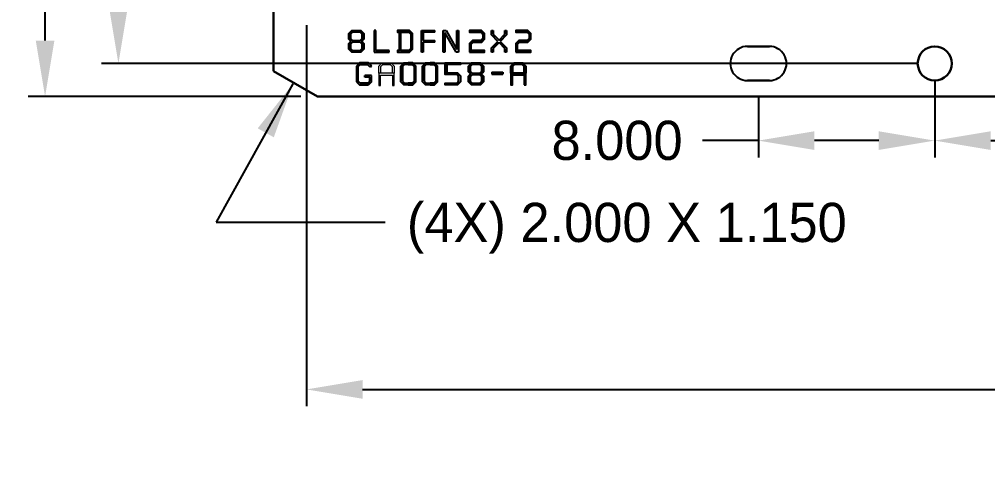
# Model space of a CAD drawing. Extents: x 421 to 684, y -247 to -113.
# Drawn here: x 421.38 to 465.31, y -227.18 to -206.27 of the extents above; entities that cross this region are included whole.
import ezdxf

# ---------------------------------------------------------------- set-up
doc = ezdxf.new("R2010")
doc.units = 0
doc.header["$LTSCALE"] = 3
doc.header["$MEASUREMENT"] = 0
doc.layers.add('5', color=90, linetype='Continuous')
doc.layers.add('998', color=50, linetype='Continuous')
for name, color, linetype, lineweight in [('DIM', 4, 'Continuous', 13), ('OBJ', 3, 'Continuous', 30), ('TEXT', 2, 'Continuous', 20)]:
    doc.layers.add(name, color=color, linetype=linetype, lineweight=lineweight)
doc.dimstyles.new('3DEC X 1', dxfattribs={"dimtxt": 1.778, "dimasz": 2.54, "dimexe": 0.762, "dimexo": 0.762, "dimgap": 0.762, "dimtad": 0, "dimdec": 3, "dimzin": 0, "dimdsep": 46, "dimtxsty": 'Standard', "dimcen": 0, "dimadec": 0, "dimazin": 0, "dimtfac": 1, "dimtdec": 3, "dimtofl": 0, "dimtmove": 0, "dimatfit": 3, "dimfxl": 1, "dimtolj": 1, "dimtzin": 0, "dimarcsym": 0})

# ---------------------------------------------------------------- blocks, each defined once
blk = doc.blocks.new('*D16')
at = {"layer": 'Defpoints', "color": 0, "transparency": 16777216}
for p in [(891.466, -298.027), (899.465, -298.752), (899.465, -300.75)]:
    blk.add_point(p, dxfattribs=at)
at = {"layer": 'DIM', "color": 0, "lineweight": -2, "transparency": 16777216}
for p, q in [((891.466, -298.789), (891.466, -301.512)), ((899.465, -299.514), (899.465, -301.512)), ((891.466, -300.75), (888.926, -300.75)), ((896.925, -300.75), (894.006, -300.75))]:
    blk.add_line(p, q, dxfattribs=at)
at = {"layer": 'DIM', "color": 0, "transparency": 16777216}
for points in [[(894.006, -300.327), (894.006, -301.173), (891.466, -300.75)], [(896.925, -300.327), (896.925, -301.173), (899.465, -300.75)]]:
    blk.add_solid(points, dxfattribs=at)
at = {"layer": 'DIM', "color": 0, "transparency": 16777216, "insert": (885.052, -300.75), "char_height": 1.778, "attachment_point": 5}
blk.add_mtext('\\A1;8.000', dxfattribs=at)
blk = doc.blocks.new('*D17')
at = {"layer": 'Defpoints', "color": 0, "transparency": 16777216}
for p in [(899.465, -297.239), (920.465, -297.239), (920.465, -300.75)]:
    blk.add_point(p, dxfattribs=at)
at = {"layer": 'DIM', "color": 0, "lineweight": -2, "transparency": 16777216}
for p, q in [((899.465, -298.001), (899.465, -301.512)), ((920.465, -298.001), (920.465, -301.512)), ((902.005, -300.75), (905.499, -300.75)), ((917.925, -300.75), (914.432, -300.75))]:
    blk.add_line(p, q, dxfattribs=at)
at = {"layer": 'DIM', "color": 0, "transparency": 16777216}
for points in [[(902.005, -300.327), (902.005, -301.173), (899.465, -300.75)], [(917.925, -300.327), (917.925, -301.173), (920.465, -300.75)]]:
    blk.add_solid(points, dxfattribs=at)
at = {"layer": 'DIM', "color": 0, "transparency": 16777216, "insert": (909.965, -300.75), "char_height": 1.778, "attachment_point": 5}
blk.add_mtext('\\A1;21.000', dxfattribs=at)
blk = doc.blocks.new('*D18')
at = {"layer": 'Defpoints', "color": 0, "transparency": 16777216}
for p in [(870.965, -294.752), (987.965, -294.752), (987.965, -312.031)]:
    blk.add_point(p, dxfattribs=at)
at = {"layer": 'DIM', "color": 0, "lineweight": -2, "transparency": 16777216}
for p, q in [((870.965, -295.514), (870.965, -312.793)), ((987.965, -295.514), (987.965, -312.793)), ((873.505, -312.031), (912.5, -312.031)), ((985.425, -312.031), (943.954, -312.031))]:
    blk.add_line(p, q, dxfattribs=at)
at = {"layer": 'DIM', "color": 0, "transparency": 16777216}
for points in [[(873.505, -311.607), (873.505, -312.454), (870.965, -312.031)], [(985.425, -311.607), (985.425, -312.454), (987.965, -312.031)]]:
    blk.add_solid(points, dxfattribs=at)
at = {"layer": 'DIM', "color": 0, "transparency": 16777216, "insert": (928.227, -312.031), "char_height": 1.778, "attachment_point": 5}
blk.add_mtext('\\A1;117.000 (BLOCK SIZE)', dxfattribs=at)
blk = doc.blocks.new('*D20')
at = {"layer": 'Defpoints', "color": 0, "transparency": 16777216}
for p in [(859.099, -223.752), (871.465, -223.752), (871.465, -298.752)]:
    blk.add_point(p, dxfattribs=at)
at = {"layer": 'DIM', "color": 0, "lineweight": -2, "transparency": 16777216}
for p, q in [((870.703, -223.752), (858.337, -223.752)), ((859.099, -226.292), (859.099, -252.616)), ((859.099, -296.212), (859.099, -268.735)), ((870.703, -298.752), (858.337, -298.752))]:
    blk.add_line(p, q, dxfattribs=at)
at = {"layer": 'DIM', "color": 0, "transparency": 16777216}
for points in [[(858.676, -226.292), (859.523, -226.292), (859.099, -223.752)], [(858.676, -296.212), (859.523, -296.212), (859.099, -298.752)]]:
    blk.add_solid(points, dxfattribs=at)
at = {"layer": 'DIM', "color": 0, "transparency": 16777216, "insert": (859.099, -260.675), "char_height": 1.778, "attachment_point": 5, "rotation": 90}
blk.add_mtext('\\A1;75.000{\\H1.333500;±0.050}', dxfattribs=at)
blk = doc.blocks.new('*D21')
at = {"layer": 'Defpoints', "color": 0, "transparency": 16777216}
for p in [(862.426, -225.252), (872.465, -225.252), (899.465, -297.252)]:
    blk.add_point(p, dxfattribs=at)
at = {"layer": 'DIM', "color": 0, "lineweight": -2, "transparency": 16777216}
for p, q in [((871.703, -225.252), (861.664, -225.252)), ((862.426, -227.792), (862.426, -256.142)), ((862.426, -294.712), (862.426, -265.667)), ((898.703, -297.252), (861.664, -297.252))]:
    blk.add_line(p, q, dxfattribs=at)
at = {"layer": 'DIM', "color": 0, "transparency": 16777216}
for points in [[(862.003, -227.792), (862.85, -227.792), (862.426, -225.252)], [(862.003, -294.712), (862.85, -294.712), (862.426, -297.252)]]:
    blk.add_solid(points, dxfattribs=at)
at = {"layer": 'DIM', "color": 0, "transparency": 16777216, "insert": (862.426, -260.905), "char_height": 1.778, "attachment_point": 5, "rotation": 90}
blk.add_mtext('\\A1;72.000', dxfattribs=at)

msp = doc.modelspace()

# ---------------------------------------------------------------- linework, layer by layer
at = {"layer": '5'}
for centre, start, end in [((454.4129, -208.2671), 89.98855, 270.01145), ((455.4132, -208.2671), 269.98855, 90.01145)]:
    msp.add_arc(centre, 0.7749, start, end, dxfattribs=at)
at = {"layer": '998', "extrusion": (0, 0, -1)}
for p, q in [((437.5601, -206.7694), (437.484, -206.7694)), ((437.484, -206.7694), (437.484, -207.7588)), ((437.5601, -207.6827), (437.5601, -206.7694)), ((442.8041, -206.9739), (442.8041, -206.7694)), ((442.8041, -206.7694), (442.8802, -206.7694)), ((442.8802, -206.7694), (442.8802, -206.9457)), ((443.4091, -206.9454), (443.4091, -206.7694)), ((443.4091, -206.7694), (443.4853, -206.7694)), ((443.4853, -206.7694), (443.4853, -206.9739)), ((443.0915, -207.2633), (442.8041, -206.9739)), ((442.8041, -207.5506), (443.0915, -207.2633)), ((442.8802, -206.9457), (443.1479, -207.2111)), ((443.1479, -207.3193), (442.8802, -207.5825)), ((443.1479, -207.2111), (443.4091, -206.9454)), ((443.4091, -207.5828), (443.1479, -207.3193)), ((443.4853, -206.9739), (443.1979, -207.2633)), ((443.1979, -207.2633), (443.4853, -207.5506)), ((437.484, -207.7588), (438.1652, -207.7588)), ((438.1652, -207.6827), (437.5601, -207.6827)), ((438.1652, -207.7588), (438.1652, -207.6827)), ((442.8041, -207.7588), (442.8041, -207.5506)), ((442.8802, -207.7588), (442.8041, -207.7588)), ((442.8802, -207.5825), (442.8802, -207.7588)), ((443.4091, -207.7588), (443.4091, -207.5828)), ((443.4853, -207.7588), (443.4091, -207.7588)), ((443.4853, -207.5506), (443.4853, -207.7588))]:
    msp.add_line(p, q, dxfattribs=at)
at = {"layer": '998'}
for p, q in [((439.6275, -206.8455), (439.6275, -206.7694)), ((439.6275, -206.7694), (440.2325, -206.7694)), ((440.2325, -206.8455), (439.6275, -206.8455)), ((439.6275, -207.7588), (439.6275, -206.8646)), ((439.6275, -206.8646), (439.7036, -206.8646)), ((439.7036, -206.8646), (439.7036, -207.2261)), ((440.2325, -206.8455), (440.2325, -206.7694)), ((440.6137, -207.76), (440.6137, -206.7694)), ((440.6137, -206.7694), (440.744, -206.7694)), ((440.69, -206.8664), (440.69, -207.76)), ((441.1997, -207.76), (440.69, -206.8664)), ((440.744, -206.7694), (441.2232, -207.6266)), ((441.2232, -207.6266), (441.2232, -206.7694)), ((441.2232, -206.7694), (441.2995, -206.7694)), ((441.2995, -206.7694), (441.2995, -207.76)), ((439.7036, -207.2261), (440.2325, -207.2261)), ((440.2325, -207.3022), (439.7036, -207.3022)), ((439.7036, -207.3022), (439.7036, -207.7588)), ((440.2325, -207.3022), (440.2325, -207.2261)), ((439.7036, -207.7588), (439.6275, -207.7588)), ((440.69, -207.76), (440.6137, -207.76)), ((441.2995, -207.76), (441.1997, -207.76)), ((436.8088, -208.2434), (436.6728, -208.3827)), ((436.6728, -208.3827), (436.6728, -208.427)), ((436.6728, -208.427), (436.6728, -209.0935)), ((436.7489, -208.4115), (436.8383, -208.3195)), ((436.7489, -209.0648), (436.7489, -208.4115)), ((437.0134, -208.2434), (436.8088, -208.2434)), ((436.8383, -208.3195), (437.0134, -208.3195)), ((437.218, -208.2434), (437.0134, -208.2434)), ((437.0134, -208.2434), (437.0134, -208.3195)), ((437.0134, -208.3195), (437.0134, -208.2434)), ((437.0134, -208.3195), (437.177, -208.3195)), ((437.2956, -208.4411), (437.177, -208.3195)), ((437.2923, -208.3195), (437.218, -208.2434)), ((437.3539, -208.3827), (437.2923, -208.3195)), ((437.3539, -208.3827), (437.2956, -208.4411)), ((442.8127, -208.6625), (442.8127, -208.7525)), ((442.8127, -208.6625), (443.3219, -208.6625)), ((443.3219, -208.6625), (443.3219, -208.7525)), ((436.6728, -209.0935), (436.8088, -209.2328)), ((436.8383, -209.1567), (436.7489, -209.0648)), ((437.0618, -208.8911), (437.0618, -208.8161)), ((437.3539, -208.8161), (437.0618, -208.8161)), ((437.2778, -208.8911), (437.0618, -208.8911)), ((437.1884, -209.1567), (437.2778, -209.0648)), ((437.2778, -209.0648), (437.2778, -208.8911)), ((437.3539, -209.0935), (437.2923, -209.1567)), ((437.3539, -209.0935), (437.3539, -208.8161)), ((442.8127, -208.7525), (443.3219, -208.7525)), ((436.8088, -209.2328), (436.9374, -209.2328)), ((436.9373, -209.1567), (436.8383, -209.1567)), ((437.1884, -209.1567), (436.9373, -209.1567)), ((436.9373, -209.1567), (436.9374, -209.2328)), ((436.9374, -209.2328), (436.9373, -209.1567)), ((436.9374, -209.2328), (437.218, -209.2328)), ((437.2923, -209.1567), (437.218, -209.2328))]:
    msp.add_line(p, q, dxfattribs=at)
at = {"layer": '998', "extrusion": (0, 0, -1)}
for points in [[(-436.6584, -206.8444), (-436.4927, -206.8444), (-436.4031, -206.9365), (-436.4031, -207.1334), (-436.4927, -207.2254), (-436.6584, -207.2254), (-436.6584, -207.3016), (-436.4927, -207.3016), (-436.4031, -207.3937), (-436.4031, -207.5906), (-436.4927, -207.6826), (-436.6584, -207.6826), (-436.6584, -207.7588), (-436.4631, -207.7588), (-436.3269, -207.6194), (-436.3269, -207.361), (-436.4237, -207.2619), (-436.3269, -207.1674), (-436.3269, -206.9077), (-436.4631, -206.7683), (-436.6584, -206.7683)], [(-437.0089, -207.1674), (-436.9121, -207.2619), (-437.0089, -207.361), (-437.0089, -207.6194), (-436.8727, -207.7588), (-436.6774, -207.7588), (-436.6774, -207.6826), (-436.8431, -207.6826), (-436.9327, -207.5906), (-436.9327, -207.3937), (-436.8431, -207.3016), (-436.6774, -207.3016), (-436.6774, -207.2254), (-436.8431, -207.2254), (-436.9327, -207.1334), (-436.9327, -206.9365), (-436.8431, -206.8444), (-436.6774, -206.8444), (-436.6774, -206.7683), (-436.8727, -206.7683), (-437.0089, -206.9077)], [(-439.1427, -207.5906), (-439.0532, -207.6826), (-438.6904, -207.6826), (-438.6904, -206.8635), (-438.6142, -206.8635), (-438.6142, -207.6826), (-438.537, -207.6826), (-438.537, -207.7588), (-439.0828, -207.7588), (-439.2189, -207.6194), (-439.2189, -206.9077), (-439.0828, -206.7683), (-438.537, -206.7683), (-438.537, -206.8444), (-439.0532, -206.8444), (-439.1427, -206.9365)], [(-441.3877, -209.0946), (-441.2516, -209.234), (-440.7058, -209.234), (-440.7058, -209.1578), (-441.222, -209.1578), (-441.3115, -209.0657), (-441.3115, -208.8645), (-441.222, -208.7724), (-440.7058, -208.7724), (-440.7058, -208.2434), (-441.3877, -208.2434), (-441.3877, -208.3196), (-440.782, -208.3196), (-440.782, -208.6962), (-441.2517, -208.6962), (-441.3877, -208.8339)], [(-442.0849, -208.3196), (-441.9192, -208.3196), (-441.8297, -208.4117), (-441.8297, -208.6085), (-441.9192, -208.7006), (-442.0849, -208.7006), (-442.0849, -208.7768), (-441.9192, -208.7768), (-441.8297, -208.8689), (-441.8297, -209.0657), (-441.9192, -209.1578), (-442.0849, -209.1578), (-442.0849, -209.234), (-441.8896, -209.234), (-441.7535, -209.0946), (-441.7535, -208.8362), (-441.8503, -208.7371), (-441.7535, -208.6426), (-441.7535, -208.3829), (-441.8896, -208.2434), (-442.0849, -208.2434)], [(-442.4354, -208.6426), (-442.3386, -208.7371), (-442.4354, -208.8362), (-442.4354, -209.0946), (-442.2993, -209.234), (-442.104, -209.234), (-442.104, -209.1578), (-442.2697, -209.1578), (-442.3592, -209.0657), (-442.3592, -208.8689), (-442.2697, -208.7768), (-442.104, -208.7768), (-442.104, -208.7006), (-442.2697, -208.7006), (-442.3592, -208.6085), (-442.3592, -208.4117), (-442.2697, -208.3196), (-442.104, -208.3196), (-442.104, -208.2434), (-442.2993, -208.2434), (-442.4354, -208.3829)], [(-443.8129, -208.2434), (-444.2226, -208.2434), (-444.3587, -208.3829), (-444.3587, -208.7006), (-444.2825, -208.7006), (-444.2825, -208.4117), (-444.193, -208.3196), (-443.8425, -208.3196), (-443.753, -208.4117), (-443.753, -208.7006), (-443.6768, -208.7006), (-443.6768, -208.3829)]]:
    msp.add_lwpolyline(points, close=True, dxfattribs=at)
at = {"layer": '998'}
for points in [[(441.8094, -207.7588), (442.4913, -207.7588), (442.4913, -207.6826), (441.8856, -207.6826), (441.8856, -207.3937), (441.9751, -207.3016), (442.3556, -207.3016), (442.4913, -207.1676), (442.4913, -206.9077), (442.3551, -206.7683), (441.8094, -206.7683), (441.8094, -206.8444), (442.3256, -206.8444), (442.4151, -206.9365), (442.4151, -207.1334), (442.3256, -207.2254), (441.9452, -207.2254), (441.8094, -207.3613)], [(443.9058, -207.7588), (444.5877, -207.7588), (444.5877, -207.6826), (443.982, -207.6826), (443.982, -207.3937), (444.0715, -207.3016), (444.452, -207.3016), (444.5877, -207.1676), (444.5877, -206.9077), (444.4516, -206.7683), (443.9058, -206.7683), (443.9058, -206.8444), (444.422, -206.8444), (444.5115, -206.9365), (444.5115, -207.1334), (444.422, -207.2254), (444.0417, -207.2254), (443.9058, -207.3613)], [(438.7629, -209.0654), (438.8523, -209.1578), (439.0276, -209.1578), (439.0276, -209.234), (438.8228, -209.234), (438.6867, -209.0946), (438.6867, -208.3829), (438.8228, -208.2434), (439.0276, -208.2434), (439.0276, -208.3196), (438.8524, -208.3196), (438.7629, -208.4117)], [(439.0276, -208.3196), (439.2022, -208.3196), (439.2924, -208.4068), (439.2924, -209.0657), (439.2029, -209.1578), (439.0276, -209.1578), (439.0276, -209.234), (439.2325, -209.234), (439.3686, -209.0946), (439.3686, -208.6625), (439.3686, -208.3829), (439.2325, -208.2434), (439.0276, -208.2434)], [(439.752, -209.0654), (439.8415, -209.1578), (440.0168, -209.1578), (440.0168, -209.234), (439.812, -209.234), (439.6759, -209.0946), (439.6759, -208.3829), (439.812, -208.2434), (440.0168, -208.2434), (440.0168, -208.3196), (439.8416, -208.3196), (439.752, -208.4117)], [(440.0168, -208.3196), (440.1914, -208.3196), (440.2816, -208.4068), (440.2816, -209.0657), (440.1921, -209.1578), (440.0168, -209.1578), (440.0168, -209.234), (440.2216, -209.234), (440.3578, -209.0946), (440.3578, -208.6625), (440.3578, -208.3829), (440.2216, -208.2434), (440.0168, -208.2434)], [(444.2825, -209.234), (444.3587, -209.234), (444.3587, -208.7006), (444.2825, -208.7006), (443.753, -208.7006), (443.6768, -208.7006), (443.6768, -209.234), (443.753, -209.234), (443.753, -208.7768), (444.2825, -208.7768)]]:
    msp.add_lwpolyline(points, close=True, dxfattribs=at)
at = {"layer": 'OBJ'}
for p, q in [((432.9126, -208.6171), (432.9126, -203.9671)), ((454.4131, -207.4921), (455.4131, -207.4921)), ((432.9126, -208.6171), (434.9126, -209.7671)), ((454.4131, -209.0421), (455.4131, -209.042)), ((670.9126, -209.7671), (434.9126, -209.7671))]:
    msp.add_line(p, q, dxfattribs=at)
msp.add_circle((462.9126, -208.2671), 0.775, dxfattribs=at)
at = {"layer": 'TEXT', "extrusion": (0, 0, -1)}
for p, q in [((437.6884, -208.3866), (437.8281, -208.2434)), ((437.6884, -208.7128), (437.6884, -208.3866)), ((437.8585, -208.3217), (437.7666, -208.4162)), ((437.7666, -208.4162), (437.7666, -208.7128)), ((437.8281, -208.2434), (438.2487, -208.2434)), ((438.2183, -208.3217), (437.8585, -208.3217)), ((438.3102, -208.4162), (438.2183, -208.3217)), ((438.2487, -208.2434), (438.3885, -208.3866)), ((438.3102, -208.7128), (438.3102, -208.4162)), ((438.3885, -208.3866), (438.3885, -208.7128)), ((437.7666, -208.7128), (437.6884, -208.7128)), ((438.3885, -208.7128), (438.3102, -208.7128))]:
    msp.add_line(p, q, dxfattribs=at)
at = {"layer": 'TEXT'}
for p, q in [((437.7666, -208.7128), (437.6884, -208.7128)), ((437.6884, -208.7128), (437.6884, -209.2604)), ((438.3102, -208.7128), (437.7666, -208.7128)), ((437.7666, -209.2604), (437.7666, -208.791)), ((437.7666, -208.791), (438.3102, -208.791)), ((438.3885, -208.7128), (438.3102, -208.7128)), ((438.3102, -208.791), (438.3102, -209.2604)), ((438.3885, -209.2604), (438.3885, -208.7128)), ((437.6884, -209.2604), (437.7666, -209.2604)), ((438.3102, -209.2604), (438.3885, -209.2604))]:
    msp.add_line(p, q, dxfattribs=at)

# ---------------------------------------------------------------- texts
at = {"layer": 'DIM', "insert": (438.9617, -214.5849), "char_height": 1.778, "attachment_point": 1}
msp.add_mtext('\\A1;(4X) 2.000 X 1.150', dxfattribs=at)

# ---------------------------------------------------------------- dimensions: what is measured, and where the dimension line sits
at = {"layer": 'DIM'}
dim = msp.add_linear_dim(base=(422.5463, -134.7671), p1=(434.9126, -209.7671), p2=(434.9126, -134.7671), angle=90, dimstyle='3DEC X 1', override={"dimgap": 0.762, "dimtol": 1, "dimlim": 0, "dimtp": 0.05, "dimtm": 0.05, "dimtfac": 0.75}, dxfattribs=at)
dim.commit()
dim.dimension.update_dxf_attribs({"geometry": '*D20', "text_midpoint": (422.5463, -171.6902), "dimtype": 128, "insert": (-436.5529, 88.9852)})
dim = msp.add_linear_dim(base=(425.8735, -136.2671), p1=(462.9126, -208.2671), p2=(435.9126, -136.2671), angle=90, dimstyle='3DEC X 1', dxfattribs=at)
dim.commit()
dim.dimension.update_dxf_attribs({"geometry": '*D21', "text_midpoint": (425.8735, -171.9195), "dimtype": 128, "insert": (-436.5529, 88.9852)})
dim = msp.add_linear_dim(base=(551.4126, -223.0455), p1=(434.4126, -205.7671), p2=(551.4126, -205.7671), text='<> (BLOCK SIZE)', dimstyle='3DEC X 1', dxfattribs=at)
dim.commit()
dim.dimension.update_dxf_attribs({"geometry": '*D18', "text_midpoint": (491.6744, -223.0455), "dimtype": 128, "insert": (-436.5529, 88.9852)})
for base, p1, p2, picture, middle, set_off in [((483.9126, -211.7646), (462.9126, -208.2541), (483.9126, -208.2541), '*D17', (473.4126, -211.7646), (-436.5529, 88.9852)), ((462.91257, -211.76465), (454.91306, -209.04201), (462.91257, -209.76705), '*D16', (448.49956, -211.76465), (-436.55289, 88.98524))]:
    dim = msp.add_linear_dim(base=base, p1=p1, p2=p2, dimstyle='3DEC X 1', dxfattribs=at)
    dim.commit()
    dim.dimension.update_dxf_attribs({"geometry": picture, "text_midpoint": middle, "dimtype": 128, "insert": set_off})

# ---------------------------------------------------------------- leaders
msp.add_leader([(433.795, -209.1921), (430.302, -215.4638), (437.9803, -215.4638)], dimstyle='3DEC X 1', override={"dimgap": 0.762, "dimtad": 0}, dxfattribs=at)

doc.saveas('drawing.dxf')
